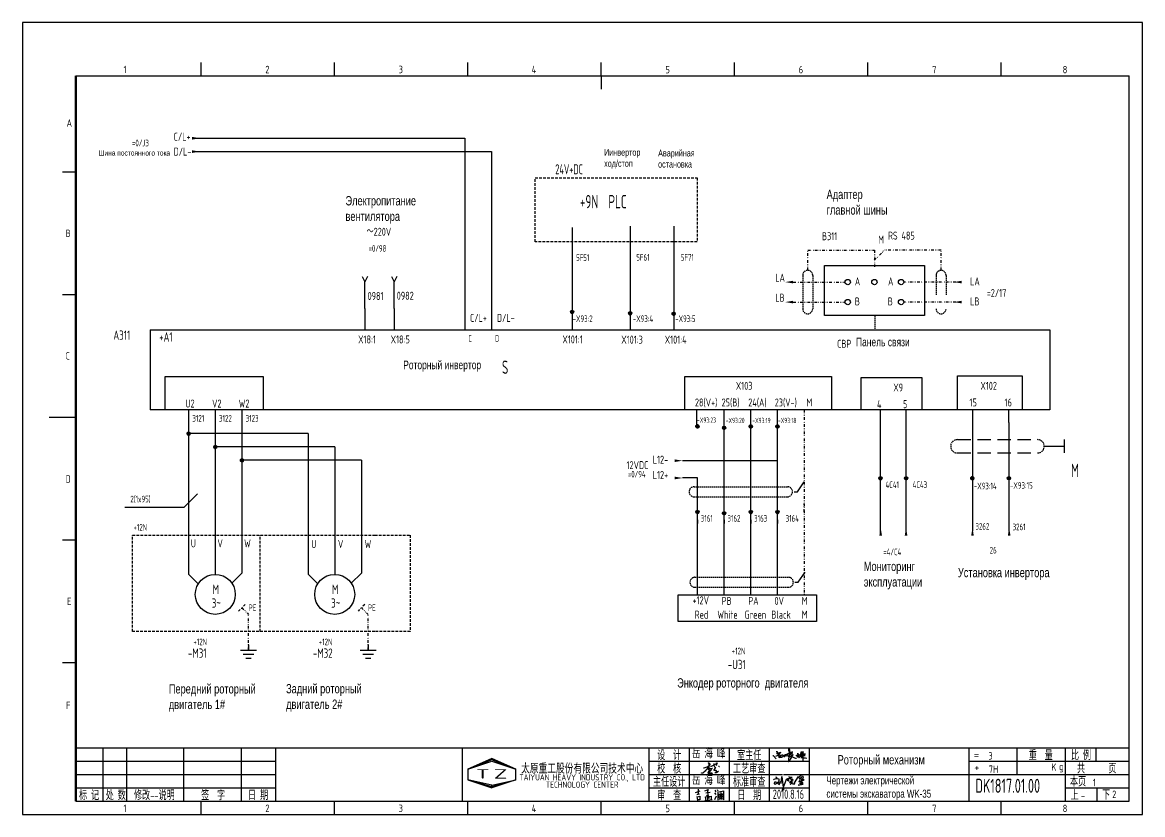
# Model space of a CAD drawing. Extents: x -1606 to 7409, y -2405 to 2311.
# Drawn here: x 56.2 to 476.2, y -197.5 to 99.5 of the extents above; entities that cross this region are included whole.
import ezdxf
from ezdxf.enums import TextEntityAlignment as Align

# ---------------------------------------------------------------- set-up
doc = ezdxf.new("R2010")
doc.units = 0
doc.header["$LTSCALE"] = 2
for name, pattern in [('DASHED2', [0.375, 0.25, -0.125]), ('DIVIDE', [1.25, 0.5, -0.25, 0, -0.25, 0, -0.25]), ('HIDDEN', [0.375, 0.25, -0.125])]:
    doc.linetypes.add(name, pattern=pattern)
doc.layers.get('0').update_dxf_attribs({"linetype": 'CONTINUOUS'})
for name, color, linetype in [('01', 7, 'CONTINUOUS'), ('11', 3, 'CONTINUOUS'), ('CONTINUOUS', 7, 'CONTINUOUS'), ('DASHED', 2, 'DASHED2'), ('DIVIDE', 1, 'DIVIDE')]:
    doc.layers.add(name, color=color, linetype=linetype)
doc.styles.add('ROMAN', font='ROMANC.shx', dxfattribs={"width": 0.7, "height": 0.7})
doc.styles.add('ROMANS', font='romans', dxfattribs={"width": 0.67, "bigfont": 'hzlib'})
doc.styles.get("Standard").update_dxf_attribs({"font": 'isocp.shx', "width": 0.707, "bigfont": 'dfst.shx'})

# ---------------------------------------------------------------- blocks, each defined once
blk = doc.blocks.new('A$C5BE500A0')
for p, q in [((64.4, 48.9), (64.5, 51.6)), ((65.3, 44.3), (64.4, 48.9)), ((64.5, 51.6), (65.9, 52.2)), ((67.1, 48.5), (64.5, 17.9)), ((65.9, 52.2), (66.5, 51.5)), ((66.5, 51.5), (67.1, 48.5)), ((0, 24.1), (1.5, 23.9)), ((1.5, 23.9), (12.6, 10.8)), ((11.6, 21), (13.8, 22.8)), ((13.8, 22.8), (17.9, 23.5)), ((15.3, 41.2), (22.2, 26.1)), ((15.3, 40.1), (15.3, 41.2)), ((15.4, 37.7), (15.3, 40.1)), ((15.4, 32.4), (21, 34.6)), ((15.5, 31.8), (15.4, 32.4)), ((19.1, 30.1), (15.5, 31.8)), ((17.9, 23.5), (26, 24.9)), ((22.2, 26.1), (19.1, 30.1)), ((21, 34.6), (24.5, 35.1)), ((22.6, 18.1), (23.6, 19.3)), ((23.7, 17.3), (22.6, 18.1)), ((23.3, 27.9), (23.1, 27.8)), ((25.3, 29.5), (23.3, 27.9)), ((23.6, 19.3), (25.8, 19.9)), ((24.5, 35.1), (28.2, 35.6)), ((26.1, 16.2), (24.9, 15)), ((26.8, 30.7), (25.3, 29.5)), ((25.8, 19.9), (29.2, 20.8)), ((26, 24.9), (36.8, 26.1)), ((28.4, 20), (26.1, 16.2)), ((29.4, 34), (26.8, 30.7)), ((28.2, 35.6), (30.2, 36.8)), ((29.4, 15.2), (28.2, 15.7)), ((29.5, 22.1), (28.4, 20)), ((29.2, 20.8), (33, 21.4)), ((30.2, 38), (29.4, 34)), ((32.4, 15.1), (29.4, 15.2)), ((30.2, 22.7), (29.5, 22.1)), ((30.2, 36.8), (30.2, 38)), ((31.6, 22.6), (30.2, 22.7)), ((32.8, 22.1), (31.6, 22.6)), ((35, 16.2), (32.4, 15.1)), ((33, 21.4), (32.8, 22.1)), ((37.6, 17.7), (35, 16.2)), ((36.8, 26.1), (40.9, 26)), ((39.7, 20.3), (37.6, 17.7)), ((40.8, 21.6), (39.7, 20.3)), ((40.2, 22.8), (44.3, 25.4)), ((41.7, 24.4), (40.8, 21.6)), ((40.9, 26), (41.7, 24.4)), ((44.3, 25.4), (50.6, 27.7)), ((44.7, 18.7), (49.1, 22.6)), ((49.1, 22.6), (54.4, 27.2)), ((50.6, 27.7), (56.2, 29.3)), ((54.4, 27.2), (59.1, 30.4)), ((56.8, 20.6), (55.9, 19.6)), ((56.2, 29.3), (60.8, 29.6)), ((56.7, 31.7), (57.4, 29.6)), ((57.6, 25), (56.8, 20.6)), ((57.4, 29.6), (57.6, 25)), ((59.1, 30.4), (64.7, 33.7)), ((60.8, 29.6), (62.2, 29.2)), ((66.6, 21), (62.5, 20.6)), ((62.5, 20.6), (75.7, 18.4)), ((64.5, 17.9), (63.3, 8.5)), ((63.3, 8.5), (63.5, 0.1)), ((63.5, 0.1), (64.3, 0)), ((64.3, 0), (67.5, 2.5)), ((64.7, 33.7), (72, 37.3)), ((67.5, 39.5), (65.3, 44.3)), ((69.8, 21.4), (66.6, 21)), ((70.3, 36.3), (67.5, 39.5)), ((67.5, 2.5), (73.8, 13.7)), ((68.3, 28.6), (72.6, 29.4)), ((69.3, 29), (68.3, 28.6)), ((72, 30.5), (69.3, 29)), ((69.9, 34.1), (69.7, 33.3)), ((69.7, 33.3), (71.9, 33.6)), ((76.7, 24.1), (69.8, 21.4)), ((74.6, 36.5), (69.9, 34.1)), ((73.8, 32.8), (70.3, 36.3)), ((71.9, 33.6), (75.3, 34.2)), ((72, 37.3), (77.8, 39)), ((74.8, 31.8), (72, 30.5)), ((72.6, 29.4), (78.2, 30.4)), ((77.7, 30.8), (73.8, 32.8)), ((73.8, 13.7), (77.7, 20)), ((79.7, 39.2), (74.6, 36.5)), ((76.7, 32.6), (74.8, 31.8)), ((75.3, 34.2), (77, 34.5)), ((75.7, 18.4), (81.9, 16.6)), ((77.7, 33.5), (76.7, 32.6)), ((79.9, 25.4), (76.7, 24.1)), ((77, 34.5), (78, 34.1)), ((78, 34.1), (77.7, 33.5)), ((80.1, 30.5), (77.7, 30.8)), ((77.7, 20), (81.2, 25.6)), ((77.8, 39), (79.7, 39.2)), ((78.2, 30.4), (80.1, 30.5)), ((82.1, 26.9), (79.9, 25.4)), ((81.2, 25.6), (82.1, 26.9)), ((81.9, 16.6), (87.3, 14.8)), ((87.3, 14.8), (91.3, 12.9)), ((91.3, 12.9), (94.8, 12.6)), ((94.5, 25.2), (94.9, 23.9)), ((94.8, 12.6), (95.8, 12.8)), ((94.9, 23.9), (95.3, 23)), ((95.3, 23), (95.8, 22.8)), ((95.8, 22.8), (97, 23.3)), ((97, 23.3), (97.8, 25.3)), ((98.5, 23.8), (97.4, 25.9)), ((97.8, 25.3), (100.8, 27)), ((101.1, 23.3), (98.5, 23.8)), ((99, 31.4), (100.1, 32)), ((100.7, 21.1), (99.2, 17.4)), ((99.2, 17.4), (101.9, 20.9)), ((100.1, 32), (101.1, 31.6)), ((102.1, 27.7), (100.7, 21.1)), ((100.8, 27), (103.5, 26.5)), ((101.1, 31.6), (102.1, 30.6)), ((103.3, 23.7), (101.1, 23.3)), ((101.9, 20.9), (103.1, 21.8)), ((102.1, 30.6), (102.1, 27.7)), ((103.1, 21.8), (103.7, 20.1)), ((104.7, 23.9), (103.3, 23.7)), ((103.5, 26.5), (104.5, 25.2)), ((103.7, 20.1), (103.9, 18.5)), ((103.9, 18.5), (105, 16.1)), ((104.2, 28.7), (108.3, 26.3)), ((104.5, 25.2), (104.7, 23.9)), ((105, 16.1), (106.4, 15.7)), ((106.4, 15.7), (107.7, 17.3)), ((107.7, 17.3), (110.9, 22.6)), ((108.3, 26.3), (115.7, 20.2)), ((110.9, 22.6), (113.3, 30.9)), ((111.7, 21.6), (125.7, 23.5)), ((115.4, 22.1), (111.7, 21.6)), ((112.9, 30.9), (112.3, 30.9)), ((117.4, 32.7), (112.9, 30.9)), ((112.9, 26.9), (127.4, 26.5)), ((124.7, 26.6), (112.9, 26.9)), ((113.3, 30.9), (114.4, 35)), ((113.4, 15.2), (124.8, 14.7)), ((114.4, 35), (115.4, 38.4)), ((115.4, 38.4), (118.1, 38.8)), ((122.5, 23.3), (115.4, 22.1)), ((115.7, 20.2), (118.5, 18.9)), ((116.7, 30.8), (120.9, 31.8)), ((122.1, 34.8), (117.4, 32.7)), ((118.1, 38.8), (123.3, 38.3)), ((118.5, 18.9), (120.8, 19.6)), ((120.8, 19.6), (121.1, 20.7)), ((120.9, 31.8), (124.1, 32)), ((121.7, 31.5), (122.2, 1.9)), ((123, 28.1), (121.7, 31.5)), ((124.7, 36.8), (122.1, 34.8)), ((126.4, 24.6), (122.5, 23.3)), ((128.2, 25.5), (123, 28.1)), ((123.3, 38.3), (124.7, 36.8)), ((124.1, 32), (129.1, 31.3)), ((128.1, 26.7), (124.7, 26.6)), ((124.8, 14.7), (132, 14.1)), ((125.7, 23.5), (130.1, 23.8)), ((127.4, 26.5), (126.4, 24.6)), ((130.2, 28.3), (128.1, 26.7)), ((130.5, 24.3), (128.2, 25.5)), ((129.1, 31.3), (130.7, 30.3)), ((130.1, 23.8), (130.5, 24.3)), ((130.7, 30.3), (130.2, 28.3)), ((132, 14.1), (137.3, 13.6))]:
    blk.add_line(p, q)
blk = doc.blocks.new('sym-03-013-0')
for p, q in [((0, 0), (0, -2)), ((-3, -2), (3, -2)), ((-2, -3.5), (2, -3.5)), ((-1, -5), (1, -5))]:
    blk.add_line(p, q)
blk = doc.blocks.new('POINT1')
h = blk.add_hatch()
h.set_pattern_fill('ANGLE', color=256, scale=0.01, style=0)
h.set_pattern_definition([(0, (0, 0), (0, 0.06985), [0.0508, -0.01905]), (90, (0, 0), (-0.06985, 4e-18), [0.0508, -0.01905])])
h.paths.add_polyline_path([(-0.6, 0, 1), (0.6, 0, 1)])
blk.add_circle((0, 0), 0.6)
blk = doc.blocks.new('ARROW1')
at = {"layer": 'CONTINUOUS'}
for p in [(0, 0), (12, 1), (12, -1)]:
    blk.add_line(p, (10, 0), dxfattribs=at)
blk = doc.blocks.new('lf')
for points in [[(409.4, 317.6), (411.9, 317.6), (420.7, 320.5), (429.4, 326.1), (429, 328.4), (426.7, 330.1), (424.2, 331.3), (423.4, 332.6), (424.4, 333.4), (425, 330.7), (425, 327.4), (425, 324.7), (424.8, 321.8), (424.8, 320.3), (424.8, 318.7), (425, 314.7), (425, 313), (424.8, 313)], [(432.1, 320.3), (430.6, 321.6), (450.9, 331.7), (450.9, 332.2)], [(439.5, 330.9), (440, 324.5), (442, 320.7)], [(446.2, 333.8), (448.1, 330.5), (448.1, 326.7), (446.6, 323.8)], [(421.5, 320.1), (421.3, 317.6), (420, 315.1), (418.6, 312.6), (416.7, 310.5), (414.9, 308.5), (411.9, 305.6), (410.1, 304.1), (408, 302.6), (406.1, 302), (403.6, 302.6), (403.6, 303.5), (403.9, 303.5)], [(421.3, 316.2), (424.8, 315.9), (427.1, 316), (429.8, 316), (434.8, 316.8), (436, 316.8)], [(421.9, 314.1), (423.8, 314.1), (425.4, 313.7), (426, 313), (426.9, 312), (427.1, 312), (426.5, 310.5), (426.1, 309.5), (424.2, 306.6), (423.1, 305.4), (422.1, 304.5), (423.2, 303.3), (427.3, 303.1), (429.8, 303.1), (432.3, 302.9), (435.4, 302.7), (433.1, 299.9), (424.6, 299.5), (424, 300.4), (425.6, 303.3), (434.3, 313.5)], [(441.8, 320.7), (443.7, 320.1), (444.9, 317.6), (443.1, 315.5), (439.7, 311.8), (439.8, 310.6), (445.4, 311.2), (447, 310.3), (445.6, 307.4), (453.6, 308), (450.3, 304.7), (447, 303.3), (443.7, 303.1), (442.9, 303.7)], [(453.4, 322.4), (454.9, 322.2), (455.7, 321.8), (456.1, 321.6), (456.3, 321.4)]]:
    blk.add_lwpolyline(points)

msp = doc.modelspace()

# ---------------------------------------------------------------- linework, layer by layer
for p, q in [((121.2, 56.17), (222.13, 56.17)), ((121.2, 51.17), (232.13, 51.17)), ((351.2, -182.45), (411.2, -182.45)), ((308.54, -189.14), (310.36, -188.5)), ((309.55, -187.97), (309.55, -189.78)), ((312.1, -188.54), (313.27, -188.02)), ((312.1, -188.54), (312.1, -188.54)), ((313.27, -188.02), (313.01, -188.8)), ((313.01, -188.8), (313.01, -189.06)), ((315.87, -188.31), (316.23, -188.95)), ((316.68, -188.1), (317.05, -188.74)), ((317.38, -188.89), (319.08, -188.53)), ((319.08, -188.53), (319.11, -188.53)), ((319.11, -188.53), (319.11, -191.98)), ((309.06, -189.92), (310.1, -189.66)), ((309.06, -190.7), (309.32, -192.12)), ((309.19, -190.83), (310.23, -190.57)), ((310.23, -191.86), (309.19, -191.86)), ((309.32, -189.66), (309.32, -189.66)), ((310.23, -190.57), (310.23, -191.86)), ((312.11, -192.17), (314.87, -191.81)), ((312.17, -190.83), (312.43, -192.12)), ((312.3, -190.83), (314.38, -190.57)), ((312.49, -189.32), (314.04, -189.06)), ((313.27, -190.61), (312.75, -190.35)), ((313.01, -189.06), (313.27, -190.61)), ((313.08, -190.83), (313.08, -191.86)), ((313.6, -190.7), (313.6, -191.47)), ((314.38, -190.57), (314.38, -191.99)), ((315.68, -189.25), (316.23, -189.98)), ((315.87, -191.8), (316.38, -190.47)), ((316.93, -189.04), (316.93, -192.04)), ((317.23, -190.19), (317.26, -190.89)), ((318.93, -189.98), (317.26, -190.32)), ((317.26, -190.89), (319.05, -190.59)), ((317.29, -189.83), (318.72, -189.53)), ((317.82, -191.23), (317.48, -191.74)), ((317.69, -190.5), (317.87, -190.65)), ((318.08, -189.19), (318.17, -191.8)), ((318.51, -190.32), (318.32, -190.65)), ((318.5, -191.06), (318.84, -191.4)), ((319.11, -191.98), (318.84, -191.68)), ((319.05, -190.59), (318.93, -189.98))]:
    msp.add_line(p, q)
at = {"ltscale": 2}
for p, q in [((339.3, -64.77), (303.7, -64.77)), ((309.3, -71.26), (303.7, -71.26)), ((121.87, -77.18), (116.68, -82.38)), ((116.68, -82.38), (94.59, -82.38))]:
    msp.add_line(p, q, dxfattribs=at)
at = {"color": 3, "linetype": 'DASHED2', "ltscale": 2}
msp.add_line((188.29, -92.65), (201.53, -92.65), dxfattribs=at)
at = {"color": 0, "linetype": 'DASHED2', "ltscale": 2}
msp.add_lwpolyline([(248.49, 41.26), (309.23, 41.26), (309.23, 17.28), (248.49, 17.28)], close=True, dxfattribs=at)
at = {"color": 3}
for points in [[(300.7, -64.27), (300.7, -65.27), (303.7, -64.77)], [(300.76, -70.76), (300.76, -71.76), (303.76, -71.26)]]:
    msp.add_solid(points, dxfattribs=at)
at = {"layer": '01', "linetype": 'Continuous', "ltscale": 2}
for p, q in [((262.31, 22.7), (262.31, -15.7)), ((284.07, 23.21), (284.07, -15.7)), ((300.38, 23.21), (300.38, -15.7)), ((184.6, -7.73), (184.6, -15.7)), ((195.59, -7.73), (195.59, -15.7)), ((370.67, -33.6), (393.42, -33.6)), ((370.67, -45.7), (370.67, -33.6)), ((393.42, -33.6), (393.42, -45.7)), ((406.74, -45.7), (406.74, -32.96)), ((406.74, -32.96), (431.09, -32.96)), ((431.09, -32.96), (431.09, -45.7)), ((412.38, -45.7), (412.38, -91.25)), ((426.09, -50.46), (426.09, -45.7))]:
    msp.add_line(p, q, dxfattribs=at)
at = {"layer": '01', "linetype": 'HIDDEN'}
msp.add_line((375.75, -10.31), (375.75, -15.46), dxfattribs=at)
at = {"layer": '11', "linetype": 'DASHED2', "ltscale": 2}
for p, q in [((97.49, -92.65), (188.29, -92.65)), ((97.49, -128.8), (97.49, -92.65)), ((145.33, -128.8), (145.33, -92.65)), ((201.53, -92.65), (201.53, -128.8)), ((188.29, -128.8), (97.49, -128.8)), ((201.53, -128.8), (188.29, -128.8))]:
    msp.add_line(p, q, dxfattribs=at)
at = {"layer": 'CONTINUOUS', "color": 3}
for p, q in [((476.2, 99.55), (56.2, 99.55)), ((56.2, 99.55), (56.2, -197.45)), ((476.2, -197.45), (476.2, 99.55)), ((56.2, -197.45), (476.2, -197.45))]:
    msp.add_line(p, q, dxfattribs=at)
at = {"layer": 'CONTINUOUS', "linetype": 'Continuous'}
for p, q in [((123.2, 79.55), (123.2, 84.55)), ((173.2, 79.55), (173.2, 84.55)), ((223.2, 79.55), (223.2, 84.55)), ((323.2, 79.55), (323.2, 84.55)), ((373.2, 79.55), (373.2, 84.55)), ((423.2, 79.55), (423.2, 84.55)), ((71.2, 43.55), (76.2, 43.55)), ((71.2, -2.45), (76.2, -2.45)), ((66.2, -48.45), (76.2, -48.45)), ((71.2, -94.45), (76.2, -94.45)), ((71.2, -140.45), (76.2, -140.45)), ((76.2, -172.45), (471.2, -172.45)), ((86.48, -192.45), (86.48, -172.45)), ((95.3, -192.45), (95.3, -172.45)), ((116.54, -172.45), (116.54, -192.45)), ((138.2, -172.45), (138.2, -192.45)), ((151.2, -192.45), (151.2, -172.45)), ((221.2, -192.45), (221.2, -172.45)), ((291.2, -192.45), (291.2, -172.45)), ((306.2, -172.45), (306.2, -192.45)), ((321.2, -172.45), (321.2, -192.45)), ((336.2, -172.45), (336.2, -192.45)), ((351.2, -172.45), (351.2, -192.45)), ((411.2, -192.45), (411.2, -172.45)), ((429.09, -172.45), (429.09, -182.45)), ((447.2, -172.45), (447.2, -192.45)), ((76.2, -177.45), (151.2, -177.45)), ((232.2, -176.45), (223.2, -180.45)), ((232.2, -176.95), (223.2, -180.45)), ((223.2, -180.45), (232.2, -177.45)), ((223.2, -180.45), (223.2, -184.45)), ((241.2, -180.45), (232.2, -176.45)), ((241.2, -180.45), (232.2, -176.95)), ((232.2, -177.45), (241.2, -180.45)), ((241.2, -184.45), (241.2, -180.45)), ((291.2, -177.45), (341.2, -177.45)), ((341.2, -177.45), (351.2, -177.45)), ((341.2, -177.45), (351.2, -177.45)), ((411.2, -177.45), (471.2, -177.45)), ((76.2, -182.45), (151.2, -182.45)), ((223.2, -184.45), (232.2, -187.45)), ((232.2, -186.45), (223.2, -184.45)), ((223.2, -184.45), (232.2, -186.95)), ((232.2, -186.95), (241.2, -184.45)), ((241.2, -184.45), (232.2, -187.45)), ((232.2, -186.45), (241.2, -184.45)), ((291.2, -182.45), (341.2, -182.45)), ((341.52, -182.45), (351.2, -182.45)), ((411.2, -182.45), (471.2, -182.45)), ((76.2, -187.45), (151.2, -187.45)), ((232.2, -187.45), (232.2, -186.45)), ((232.2, -187.45), (232.2, -186.45)), ((291.2, -187.45), (341.2, -187.45)), ((341.2, -187.45), (351.2, -187.45)), ((447.2, -187.45), (471.2, -187.45)), ((123.2, -197.45), (123.2, -192.45)), ((173.2, -197.45), (173.2, -192.45)), ((223.2, -197.45), (223.2, -192.45)), ((323.2, -197.45), (323.2, -192.45)), ((373.2, -197.45), (373.2, -192.45)), ((423.2, -197.45), (423.2, -192.45))]:
    msp.add_line(p, q, dxfattribs=at)
at = {"layer": 'CONTINUOUS'}
for p, q in [((273.2, 79.55), (273.2, 84.55)), ((76.2, 79.55), (471.2, 79.55)), ((273.2, 79.55), (273.2, 74.55)), ((471.2, -192.45), (471.2, 79.55)), ((222.13, 56.17), (222.13, 9.99)), ((232.13, 51.17), (232.13, 9.99)), ((356.89, 8.44), (394.39, 8.44)), ((356.89, -10.31), (356.89, 8.44)), ((394.39, 8.44), (394.39, -10.31)), ((394.39, -10.31), (356.89, -10.31)), ((104.12, -15.7), (441.41, -15.7)), ((441.41, -15.7), (441.41, -45.7)), ((441.41, -45.7), (104.12, -45.7)), ((426.09, -50.46), (426.09, -91.25)), ((446.83, -56.88), (446.83, -61.88)), ((439.33, -59.38), (446.83, -59.38)), ((458.7, -172.45), (458.7, -177.45)), ((337.86, -184.43), (338.11, -184.23)), ((337.86, -184.43), (338.11, -184.23)), ((337.86, -184.43), (338.11, -184.23)), ((337.86, -184.43), (338.11, -184.23)), ((338.11, -184.23), (338.47, -184.07)), ((338.11, -184.23), (338.47, -184.07)), ((338.11, -184.23), (338.47, -184.07)), ((338.11, -184.23), (338.47, -184.07)), ((338.47, -184.07), (338.83, -183.97)), ((338.47, -184.07), (338.83, -183.97)), ((338.47, -184.07), (338.83, -183.97)), ((338.47, -184.07), (338.83, -183.97)), ((338.52, -183.26), (338.88, -183.46)), ((338.52, -183.26), (338.88, -183.46)), ((338.52, -183.26), (338.88, -183.46)), ((338.52, -183.26), (338.88, -183.46)), ((338.83, -183.97), (339.34, -183.92)), ((338.83, -183.97), (339.34, -183.92)), ((338.83, -183.97), (339.34, -183.92)), ((338.83, -183.97), (339.34, -183.92)), ((338.88, -183.46), (338.93, -183.62)), ((338.88, -183.46), (338.93, -183.62)), ((338.88, -183.46), (338.93, -183.62)), ((338.88, -183.46), (338.93, -183.62)), ((338.93, -183.62), (338.93, -183.92)), ((338.93, -183.62), (338.93, -183.92)), ((338.93, -183.62), (338.93, -183.92)), ((338.93, -183.62), (338.93, -183.92)), ((339.34, -183.92), (339.75, -184.02)), ((339.34, -183.92), (339.75, -184.02)), ((339.34, -183.92), (339.75, -184.02)), ((339.34, -183.92), (339.75, -184.02)), ((339.75, -184.63), (339.64, -184.99)), ((339.75, -184.63), (339.64, -184.99)), ((339.75, -184.63), (339.64, -184.99)), ((339.75, -184.63), (339.64, -184.99)), ((339.75, -184.02), (339.75, -184.23)), ((339.75, -184.02), (339.75, -184.23)), ((339.75, -184.02), (339.75, -184.23)), ((339.75, -184.02), (339.75, -184.23)), ((339.75, -184.23), (339.75, -184.63)), ((339.75, -184.23), (339.75, -184.63)), ((339.75, -184.23), (339.75, -184.63)), ((339.75, -184.23), (339.75, -184.63)), ((340.66, -185.76), (340.92, -183.11)), ((340.66, -185.76), (340.92, -183.11)), ((340.66, -185.76), (340.92, -183.11)), ((340.66, -185.76), (340.92, -183.11)), ((340.92, -183.11), (341.53, -188.3)), ((340.92, -183.11), (341.53, -188.3)), ((340.92, -183.11), (341.53, -188.3)), ((340.92, -183.11), (341.53, -188.3)), ((341.07, -188.36), (342.86, -183.94)), ((341.07, -188.36), (342.86, -183.94)), ((341.07, -188.36), (342.86, -183.94)), ((341.07, -188.36), (342.86, -183.94)), ((342.91, -184.02), (343.02, -184.5)), ((342.91, -184.02), (343.02, -184.5)), ((342.91, -184.02), (343.02, -184.5)), ((342.91, -184.02), (343.02, -184.5)), ((343.02, -184.02), (343.16, -183.91)), ((343.02, -184.02), (343.16, -183.91)), ((343.02, -184.02), (343.16, -183.91)), ((343.02, -184.02), (343.16, -183.91)), ((343.13, -184.83), (343.02, -184.02)), ((343.13, -184.83), (343.02, -184.02)), ((343.13, -184.83), (343.02, -184.02)), ((343.13, -184.83), (343.02, -184.02)), ((343.02, -184.5), (343.13, -184.83)), ((343.02, -184.5), (343.13, -184.83)), ((343.02, -184.5), (343.13, -184.83)), ((343.02, -184.5), (343.13, -184.83)), ((343.16, -183.91), (343.31, -183.91)), ((343.16, -183.91), (343.31, -183.91)), ((343.16, -183.91), (343.31, -183.91)), ((343.16, -183.91), (343.31, -183.91)), ((343.24, -184.61), (343.27, -184.35)), ((343.24, -184.61), (343.27, -184.35)), ((343.24, -184.61), (343.27, -184.35)), ((343.24, -184.61), (343.27, -184.35)), ((343.27, -184.86), (343.24, -184.61)), ((343.27, -184.86), (343.24, -184.61)), ((343.27, -184.86), (343.24, -184.61)), ((343.27, -184.86), (343.24, -184.61)), ((343.27, -184.35), (343.35, -184.17)), ((343.27, -184.35), (343.35, -184.17)), ((343.27, -184.35), (343.35, -184.17)), ((343.27, -184.35), (343.35, -184.17)), ((343.31, -183.91), (343.46, -184.24)), ((343.31, -183.91), (343.46, -184.24)), ((343.31, -183.91), (343.46, -184.24)), ((343.31, -183.91), (343.46, -184.24)), ((343.35, -184.17), (343.6, -183.98)), ((343.35, -184.17), (343.6, -183.98)), ((343.35, -184.17), (343.6, -183.98)), ((343.35, -184.17), (343.6, -183.98)), ((343.46, -184.61), (343.38, -184.94)), ((343.46, -184.61), (343.38, -184.94)), ((343.46, -184.61), (343.38, -184.94)), ((343.46, -184.61), (343.38, -184.94)), ((343.46, -184.24), (343.46, -184.61)), ((343.46, -184.24), (343.46, -184.61)), ((343.46, -184.24), (343.46, -184.61)), ((343.46, -184.24), (343.46, -184.61)), ((343.57, -183.25), (344.71, -184.53)), ((343.75, -183.47), (343.57, -183.25)), ((343.57, -183.25), (344.71, -184.53)), ((343.75, -183.47), (343.57, -183.25)), ((343.57, -183.25), (344.71, -184.53)), ((343.75, -183.47), (343.57, -183.25)), ((343.57, -183.25), (344.71, -184.53)), ((343.75, -183.47), (343.57, -183.25)), ((343.6, -183.98), (344.01, -183.8)), ((343.6, -183.98), (344.01, -183.8)), ((343.6, -183.98), (344.01, -183.8)), ((343.6, -183.98), (344.01, -183.8)), ((344.85, -183.54), (343.75, -183.47)), ((344.85, -183.54), (343.75, -183.47)), ((344.85, -183.54), (343.75, -183.47)), ((344.85, -183.54), (343.75, -183.47)), ((344.01, -183.8), (344.52, -183.65)), ((344.01, -183.8), (344.52, -183.65)), ((344.01, -183.8), (344.52, -183.65)), ((344.01, -183.8), (344.52, -183.65)), ((344.82, -184.35), (344.38, -184.9)), ((344.82, -184.35), (344.38, -184.9)), ((344.82, -184.35), (344.38, -184.9)), ((344.82, -184.35), (344.38, -184.9)), ((344.52, -183.65), (344.85, -183.54)), ((344.52, -183.65), (344.85, -183.54)), ((344.52, -183.65), (344.85, -183.54)), ((344.52, -183.65), (344.85, -183.54)), ((344.71, -184.53), (345.04, -184.79)), ((344.71, -184.53), (345.04, -184.79)), ((344.71, -184.53), (345.04, -184.79)), ((344.71, -184.53), (345.04, -184.79)), ((345.07, -184.28), (344.82, -184.35)), ((345.07, -184.28), (344.82, -184.35)), ((345.07, -184.28), (344.82, -184.35)), ((345.07, -184.28), (344.82, -184.35)), ((345.04, -184.79), (345.18, -184.53)), ((345.04, -184.79), (345.18, -184.53)), ((345.04, -184.79), (345.18, -184.53)), ((345.04, -184.79), (345.18, -184.53)), ((345.18, -184.53), (345.07, -184.28)), ((345.18, -184.53), (345.07, -184.28)), ((345.18, -184.53), (345.07, -184.28)), ((345.18, -184.53), (345.07, -184.28)), ((345.73, -185.55), (347.23, -183.16)), ((345.73, -185.55), (347.23, -183.16)), ((345.73, -185.55), (347.23, -183.16)), ((345.73, -185.55), (347.23, -183.16)), ((347.22, -183.24), (347.35, -183.66)), ((347.22, -183.24), (347.35, -183.66)), ((347.22, -183.24), (347.35, -183.66)), ((347.22, -183.24), (347.35, -183.66)), ((347.32, -183.5), (347.68, -183.07)), ((347.32, -183.5), (347.68, -183.07)), ((347.32, -183.5), (347.68, -183.07)), ((347.32, -183.5), (347.68, -183.07)), ((347.51, -184.77), (347.32, -185.06)), ((347.51, -184.77), (347.32, -185.06)), ((347.51, -184.77), (347.32, -185.06)), ((347.51, -184.77), (347.32, -185.06)), ((347.35, -183.66), (347.58, -183.92)), ((347.35, -183.66), (347.58, -183.92)), ((347.35, -183.66), (347.58, -183.92)), ((347.35, -183.66), (347.58, -183.92)), ((347.68, -184.44), (347.51, -184.77)), ((347.68, -184.44), (347.51, -184.77)), ((347.68, -184.44), (347.51, -184.77)), ((347.68, -184.44), (347.51, -184.77)), ((347.58, -183.92), (347.71, -183.96)), ((347.58, -183.92), (347.71, -183.96)), ((347.58, -183.92), (347.71, -183.96)), ((347.58, -183.92), (347.71, -183.96)), ((347.68, -183.07), (347.97, -182.98)), ((347.68, -183.07), (347.97, -182.98)), ((347.68, -183.07), (347.97, -182.98)), ((347.68, -183.07), (347.97, -182.98)), ((347.77, -184.31), (347.68, -184.44)), ((347.77, -184.31), (347.68, -184.44)), ((347.77, -184.31), (347.68, -184.44)), ((347.77, -184.31), (347.68, -184.44)), ((347.91, -183.92), (347.97, -183.69)), ((347.91, -183.92), (347.97, -183.69)), ((347.91, -183.92), (347.97, -183.69)), ((347.91, -183.92), (347.97, -183.69)), ((348.1, -184.15), (347.91, -183.92)), ((348.1, -184.15), (347.91, -183.92)), ((348.1, -184.15), (347.91, -183.92)), ((348.1, -184.15), (347.91, -183.92)), ((347.97, -182.98), (348.36, -182.88)), ((347.97, -182.98), (348.36, -182.88)), ((347.97, -182.98), (348.36, -182.88)), ((347.97, -182.98), (348.36, -182.88)), ((347.97, -183.69), (348.17, -183.53)), ((347.97, -183.69), (348.17, -183.53)), ((347.97, -183.69), (348.17, -183.53)), ((347.97, -183.69), (348.17, -183.53)), ((348.53, -184.12), (348.1, -184.15)), ((348.53, -184.12), (348.1, -184.15)), ((348.53, -184.12), (348.1, -184.15)), ((348.53, -184.12), (348.1, -184.15)), ((348.17, -183.53), (348.43, -183.47)), ((348.17, -183.53), (348.43, -183.47)), ((348.17, -183.53), (348.43, -183.47)), ((348.17, -183.53), (348.43, -183.47)), ((348.3, -184.25), (348.33, -184.61)), ((349.28, -184.44), (348.3, -184.25)), ((348.3, -184.25), (348.33, -184.61)), ((349.28, -184.44), (348.3, -184.25)), ((348.3, -184.25), (348.33, -184.61)), ((349.28, -184.44), (348.3, -184.25)), ((348.3, -184.25), (348.33, -184.61)), ((349.28, -184.44), (348.3, -184.25)), ((348.3, -184.8), (348.75, -184.61)), ((348.33, -184.61), (348.3, -185.1)), ((348.3, -184.8), (348.75, -184.61)), ((348.33, -184.61), (348.3, -185.1)), ((348.3, -184.8), (348.75, -184.61)), ((348.33, -184.61), (348.3, -185.1)), ((348.3, -184.8), (348.75, -184.61)), ((348.33, -184.61), (348.3, -185.1)), ((348.43, -183.47), (348.53, -183.43)), ((348.43, -183.47), (348.53, -183.43)), ((348.43, -183.47), (348.53, -183.43)), ((348.43, -183.47), (348.53, -183.43)), ((348.79, -183.86), (348.53, -184.12)), ((348.79, -183.86), (348.53, -184.12)), ((348.79, -183.86), (348.53, -184.12)), ((348.79, -183.86), (348.53, -184.12)), ((348.62, -182.88), (348.85, -183.01)), ((348.62, -182.88), (348.85, -183.01)), ((348.62, -182.88), (348.85, -183.01)), ((348.62, -182.88), (348.85, -183.01)), ((348.75, -184.61), (349.28, -184.44)), ((348.75, -184.61), (349.28, -184.44)), ((348.75, -184.61), (349.28, -184.44)), ((348.75, -184.61), (349.28, -184.44)), ((348.89, -183.4), (348.79, -183.86)), ((348.89, -183.4), (348.79, -183.86)), ((348.89, -183.4), (348.79, -183.86)), ((348.89, -183.4), (348.79, -183.86)), ((348.85, -183.01), (348.89, -183.4)), ((348.85, -183.01), (348.89, -183.4)), ((348.85, -183.01), (348.89, -183.4)), ((348.85, -183.01), (348.89, -183.4)), ((338.21, -185.65), (338.32, -185.3)), ((338.21, -185.65), (338.32, -185.3)), ((338.21, -185.65), (338.32, -185.3)), ((338.21, -185.65), (338.32, -185.3)), ((338.21, -185.96), (338.21, -185.65)), ((338.21, -185.96), (338.21, -185.65)), ((338.21, -185.96), (338.21, -185.65)), ((338.21, -185.96), (338.21, -185.65)), ((338.47, -186.21), (338.21, -185.96)), ((338.47, -186.21), (338.21, -185.96)), ((338.47, -186.21), (338.21, -185.96)), ((338.47, -186.21), (338.21, -185.96)), ((338.32, -185.3), (338.37, -185.14)), ((338.32, -185.3), (338.37, -185.14)), ((338.32, -185.3), (338.37, -185.14)), ((338.32, -185.3), (338.37, -185.14)), ((338.37, -185.14), (338.57, -185.2)), ((338.37, -185.14), (338.57, -185.2)), ((338.37, -185.14), (338.57, -185.2)), ((338.37, -185.14), (338.57, -185.2)), ((339.13, -185.65), (338.47, -186.21)), ((339.13, -185.65), (338.47, -186.21)), ((339.13, -185.65), (338.47, -186.21)), ((339.13, -185.65), (338.47, -186.21)), ((338.57, -185.2), (338.93, -185.35)), ((338.57, -185.2), (338.93, -185.35)), ((338.57, -185.2), (338.93, -185.35)), ((338.57, -185.2), (338.93, -185.35)), ((338.93, -185.35), (339.29, -185.71)), ((338.93, -185.35), (339.29, -185.71)), ((338.93, -185.35), (339.29, -185.71)), ((338.93, -185.35), (339.29, -185.71)), ((339.44, -185.4), (339.13, -185.65)), ((339.44, -185.4), (339.13, -185.65)), ((339.44, -185.4), (339.13, -185.65)), ((339.44, -185.4), (339.13, -185.65)), ((339.29, -185.71), (339.59, -185.96)), ((339.29, -185.71), (339.59, -185.96)), ((339.29, -185.71), (339.59, -185.96)), ((339.29, -185.71), (339.59, -185.96)), ((339.64, -184.99), (339.44, -185.4)), ((339.64, -184.99), (339.44, -185.4)), ((339.64, -184.99), (339.44, -185.4)), ((339.64, -184.99), (339.44, -185.4)), ((339.59, -185.96), (339.75, -186.06)), ((339.59, -185.96), (339.75, -186.06)), ((339.59, -185.96), (339.75, -186.06)), ((339.59, -185.96), (339.75, -186.06)), ((339.75, -186.06), (340.05, -186.16)), ((339.75, -186.06), (340.05, -186.16)), ((339.75, -186.06), (340.05, -186.16)), ((339.75, -186.06), (340.05, -186.16)), ((340.05, -185.55), (340.2, -185.3)), ((340.05, -185.55), (340.2, -185.3)), ((340.05, -185.55), (340.2, -185.3)), ((340.05, -185.55), (340.2, -185.3)), ((340.05, -186.16), (340.05, -185.55)), ((340.05, -186.16), (340.05, -185.55)), ((340.05, -186.16), (340.05, -185.55)), ((340.05, -186.16), (340.05, -185.55)), ((340.2, -185.3), (340.41, -185.09)), ((340.2, -185.3), (340.41, -185.09)), ((340.2, -185.3), (340.41, -185.09)), ((340.2, -185.3), (340.41, -185.09)), ((340.41, -185.09), (340.46, -185.2)), ((340.41, -185.09), (340.46, -185.2)), ((340.41, -185.09), (340.46, -185.2)), ((340.41, -185.09), (340.46, -185.2)), ((340.46, -185.2), (340.61, -185.55)), ((340.46, -185.2), (340.61, -185.55)), ((340.46, -185.2), (340.61, -185.55)), ((340.46, -185.2), (340.61, -185.55)), ((340.61, -185.55), (340.61, -185.65)), ((340.61, -185.55), (340.61, -185.65)), ((340.61, -185.55), (340.61, -185.65)), ((340.61, -185.55), (340.61, -185.65)), ((340.61, -185.65), (340.66, -185.76)), ((340.61, -185.65), (340.66, -185.76)), ((340.61, -185.65), (340.66, -185.76)), ((340.61, -185.65), (340.66, -185.76)), ((343.38, -184.94), (343.27, -184.86)), ((343.38, -184.94), (343.27, -184.86)), ((343.38, -184.94), (343.27, -184.86)), ((343.38, -184.94), (343.27, -184.86)), ((344.08, -185.19), (343.86, -185.41)), ((344.08, -185.19), (343.86, -185.41)), ((344.08, -185.19), (343.86, -185.41)), ((344.08, -185.19), (343.86, -185.41)), ((343.86, -185.41), (343.97, -185.38)), ((343.86, -185.41), (343.97, -185.38)), ((343.86, -185.41), (343.97, -185.38)), ((343.86, -185.41), (343.97, -185.38)), ((343.97, -185.38), (344.67, -185.16)), ((343.97, -185.38), (344.67, -185.16)), ((343.97, -185.38), (344.67, -185.16)), ((343.97, -185.38), (344.67, -185.16)), ((344.04, -186.18), (344.63, -185.49)), ((344.04, -186.18), (344.63, -185.49)), ((344.04, -186.18), (344.63, -185.49)), ((344.04, -186.18), (344.63, -185.49)), ((344.49, -185.63), (344.04, -186.18)), ((344.49, -185.63), (344.04, -186.18)), ((344.49, -185.63), (344.04, -186.18)), ((344.49, -185.63), (344.04, -186.18)), ((344.38, -184.9), (344.08, -185.19)), ((344.38, -184.9), (344.08, -185.19)), ((344.38, -184.9), (344.08, -185.19)), ((344.38, -184.9), (344.08, -185.19)), ((344.85, -185.19), (344.49, -185.63)), ((344.85, -185.19), (344.49, -185.63)), ((344.85, -185.19), (344.49, -185.63)), ((344.85, -185.19), (344.49, -185.63)), ((344.63, -185.49), (344.71, -185.49)), ((344.63, -185.49), (344.71, -185.49)), ((344.63, -185.49), (344.71, -185.49)), ((344.63, -185.49), (344.71, -185.49)), ((344.67, -185.16), (344.82, -185.19)), ((344.67, -185.16), (344.82, -185.19)), ((344.67, -185.16), (344.82, -185.19)), ((344.67, -185.16), (344.82, -185.19)), ((344.71, -185.49), (344.82, -185.74)), ((344.71, -185.49), (344.82, -185.74)), ((344.71, -185.49), (344.82, -185.74)), ((344.71, -185.49), (344.82, -185.74)), ((344.82, -185.19), (344.85, -185.19)), ((344.82, -185.19), (344.85, -185.19)), ((344.82, -185.19), (344.85, -185.19)), ((344.82, -185.19), (344.85, -185.19)), ((344.82, -185.74), (345, -185.89)), ((344.82, -185.74), (345, -185.89)), ((344.82, -185.74), (345, -185.89)), ((344.82, -185.74), (345, -185.89)), ((345, -185.89), (345.77, -185.96)), ((345, -185.89), (345.77, -185.96)), ((345, -185.89), (345.77, -185.96)), ((345, -185.89), (345.77, -185.96)), ((345.79, -185.96), (345.73, -185.55)), ((345.79, -185.96), (345.73, -185.55)), ((345.79, -185.96), (345.73, -185.55)), ((345.79, -185.96), (345.73, -185.55)), ((347.06, -186.47), (348.92, -186.08)), ((347.06, -186.47), (348.92, -186.08)), ((347.06, -186.47), (348.92, -186.08)), ((347.06, -186.47), (348.92, -186.08)), ((348.4, -186.17), (347.06, -186.47)), ((348.4, -186.17), (347.06, -186.47)), ((348.4, -186.17), (347.06, -186.47)), ((348.4, -186.17), (347.06, -186.47)), ((347.32, -185.06), (347.42, -185.13)), ((347.32, -185.06), (347.42, -185.13)), ((347.32, -185.06), (347.42, -185.13)), ((347.32, -185.06), (347.42, -185.13)), ((347.42, -185.13), (347.77, -185.06)), ((347.42, -185.13), (347.77, -185.06)), ((347.42, -185.13), (347.77, -185.06)), ((347.42, -185.13), (347.77, -185.06)), ((347.74, -185.81), (347.97, -185.52)), ((347.74, -185.81), (347.97, -185.52)), ((347.74, -185.81), (347.97, -185.52)), ((347.74, -185.81), (347.97, -185.52)), ((348.26, -186.04), (347.74, -185.81)), ((348.26, -186.04), (347.74, -185.81)), ((348.26, -186.04), (347.74, -185.81)), ((348.26, -186.04), (347.74, -185.81)), ((347.77, -185.06), (348.3, -184.8)), ((347.77, -185.06), (348.3, -184.8)), ((347.77, -185.06), (348.3, -184.8)), ((347.77, -185.06), (348.3, -184.8)), ((347.97, -185.52), (348.46, -185.33)), ((347.97, -185.52), (348.46, -185.33)), ((347.97, -185.52), (348.46, -185.33)), ((347.97, -185.52), (348.46, -185.33)), ((348.3, -185.59), (348.26, -186.04)), ((348.3, -185.59), (348.26, -186.04)), ((348.3, -185.59), (348.26, -186.04)), ((348.3, -185.59), (348.26, -186.04)), ((348.3, -185.1), (348.3, -185.59)), ((348.3, -185.1), (348.3, -185.59)), ((348.3, -185.1), (348.3, -185.59)), ((348.3, -185.1), (348.3, -185.59)), ((348.62, -185.95), (348.4, -186.17)), ((348.62, -185.95), (348.4, -186.17)), ((348.62, -185.95), (348.4, -186.17)), ((348.62, -185.95), (348.4, -186.17)), ((348.46, -185.33), (348.66, -185.46)), ((348.46, -185.33), (348.66, -185.46)), ((348.46, -185.33), (348.66, -185.46)), ((348.46, -185.33), (348.66, -185.46)), ((348.66, -185.46), (348.62, -185.95)), ((348.66, -185.46), (348.62, -185.95)), ((348.66, -185.46), (348.62, -185.95)), ((348.66, -185.46), (348.62, -185.95)), ((459.2, -192.45), (459.2, -187.45)), ((76.2, -192.45), (471.2, -192.45)), ((273.2, -197.45), (273.2, -192.45)), ((291.2, -192.45), (351.2, -192.45))]:
    msp.add_line(p, q, dxfattribs=at)
at = {"layer": 'CONTINUOUS', "lineweight": 50}
msp.add_line((76.2, 79.55), (76.2, -192.45), dxfattribs=at)
at = {"layer": 'CONTINUOUS', "color": 7}
for p, q in [((222.13, 11.78), (222.13, -15.7)), ((232.13, 11.78), (232.13, -15.7)), ((104.12, -15.7), (104.12, -45.7)), ((109.77, -33.2), (146.49, -33.2)), ((109.77, -45.7), (109.77, -33.2)), ((146.49, -33.2), (146.49, -45.7)), ((304.6, -33.2), (359.6, -33.2)), ((304.6, -45.7), (304.6, -33.2)), ((359.6, -33.2), (359.6, -45.7)), ((118.52, -45.7), (118.52, -86.21)), ((128.52, -45.7), (128.52, -86.1)), ((138.52, -45.7), (138.52, -86.21)), ((309.12, -52.24), (309.12, -45.6)), ((319.3, -115.1), (319.3, -45.7)), ((329.3, -115.1), (329.3, -45.7)), ((339.3, -115.1), (339.3, -45.7)), ((377.92, -92.78), (377.92, -45.7)), ((387.56, -92.78), (387.56, -45.7)), ((163.28, -54.6), (118.52, -54.6)), ((163.28, -54.6), (163.28, -107.41)), ((173.28, -59.6), (128.52, -59.6)), ((173.28, -59.6), (173.28, -107.41)), ((183.28, -64.6), (138.52, -64.6)), ((183.28, -64.6), (183.28, -106.95)), ((309.3, -115.1), (309.3, -71.26)), ((346.8, -76.43), (349.3, -72.68)), ((377.92, -77.6), (377.92, -71.6)), ((387.56, -77.6), (387.56, -71.6)), ((345.55, -76.43), (346.8, -76.43)), ((118.52, -82.12), (118.52, -107.41)), ((128.52, -82.12), (128.52, -107.41)), ((138.52, -82.12), (138.52, -106.95)), ((309.3, -83.99), (309.3, -80.77)), ((319.3, -83.99), (319.3, -80.77)), ((329.3, -83.99), (329.3, -80.77)), ((339.3, -83.99), (339.3, -80.77)), ((309.3, -87), (309.3, -88.26)), ((319.3, -87), (319.3, -88.26)), ((329.3, -87), (329.3, -88.26)), ((339.3, -87), (339.3, -88.26)), ((122.15, -111), (118.52, -107.36)), ((134.76, -110.71), (138.52, -106.95)), ((166.91, -111), (163.28, -107.36)), ((179.51, -110.71), (183.28, -106.95)), ((347.12, -110.36), (349.62, -106.61)), ((345.87, -110.36), (347.12, -110.36)), ((302.12, -115.1), (353.9, -115.1)), ((302.12, -125.1), (302.12, -115.1)), ((353.9, -115.1), (353.9, -125.1)), ((353.9, -125.1), (302.12, -125.1))]:
    msp.add_line(p, q, dxfattribs=at)
at = {"layer": 'CONTINUOUS'}
for centre in [(365.64, 2.19), (375.64, 2.19), (385.64, 2.19), (365.64, -5.31), (385.64, -5.31)]:
    msp.add_circle(centre, 1, dxfattribs=at)
at = {"layer": 'CONTINUOUS', "color": 7}
for centre in [(128.52, -114.9), (173.28, -114.9)]:
    msp.add_circle(centre, 7.5, dxfattribs=at)
at = {"layer": 'DASHED'}
for p, q in [((348.76, 4.69), (348.76, -7.81)), ((352.51, 4.69), (352.51, -7.81)), ((398.76, 4.69), (398.76, -2.81)), ((402.51, 4.69), (402.51, -2.81))]:
    msp.add_line(p, q, dxfattribs=at)
at = {"layer": 'DASHED', "ltscale": 10}
for p, q in [((406.74, -56.88), (436.83, -56.88)), ((406.74, -61.88), (436.83, -61.88))]:
    msp.add_line(p, q, dxfattribs=at)
at = {"layer": 'DASHED', "color": 7, "linetype": 'DASHED2'}
for p, q in [((308.05, -74.55), (343.05, -74.55)), ((308.05, -78.3), (343.05, -78.3)), ((308.37, -108.49), (343.37, -108.49)), ((308.37, -112.24), (343.37, -112.24))]:
    msp.add_line(p, q, dxfattribs=at)
at = {"layer": 'DASHED'}
for centre, radius, start, end in [((350.64, 4.69), 1.88, 0, 180), ((400.64, 4.69), 1.88, 0, 180), ((350.64, -7.81), 1.88, 180, 0), ((400.64, -7.81), 1.88, 180, 0), ((406.74, -59.38), 2.5, 90, 270), ((436.83, -59.38), 2.5, 270, 90)]:
    msp.add_arc(centre, radius, start, end, dxfattribs=at)
at = {"layer": 'DASHED', "color": 7, "linetype": 'DASHED2'}
for centre, start, end in [((308.05, -76.43), 90, 270), ((343.05, -76.43), 270, 90), ((308.37, -110.36), 90, 270), ((343.37, -110.36), 270, 90)]:
    msp.add_arc(centre, 1.88, start, end, dxfattribs=at)
at = {"layer": 'DIVIDE'}
for p, q in [((350.64, 14.15), (375.64, 14.15)), ((350.64, 6.65), (350.64, 14.15)), ((375.64, 14.15), (375.64, 7.9)), ((375.64, 10.4), (379.39, 14.15)), ((400.64, 14.15), (379.39, 14.15)), ((400.64, 6.65), (400.64, 14.15))]:
    msp.add_line(p, q, dxfattribs=at)
at = {"layer": 'DIVIDE', "color": 6}
for p, q in [((345.14, 2.19), (364.64, 2.19)), ((406.14, 2.19), (386.64, 2.19)), ((345.14, -5.31), (364.64, -5.31)), ((406.14, -5.31), (386.64, -5.31))]:
    msp.add_line(p, q, dxfattribs=at)
at = {"layer": 'DIVIDE', "color": 7}
for p, q in [((349.3, -45.7), (349.3, -115.1)), ((349.3, -83.99), (349.3, -80.77)), ((139.77, -118.66), (137.27, -121.16)), ((138.52, -119.91), (141.02, -122.41)), ((184.53, -118.66), (182.03, -121.16)), ((183.28, -119.91), (185.78, -122.41)), ((141.02, -135.78), (141.02, -122.41)), ((185.78, -135.78), (185.78, -122.41))]:
    msp.add_line(p, q, dxfattribs=at)
at = {"layer": 'DIVIDE', "color": 6}
for points in [[(119.82, 56.61), (119.82, 55.61), (122.82, 56.11)], [(119.78, 51.61), (119.78, 50.61), (122.78, 51.11)], [(345.14, 1.69), (345.14, 2.69), (342.14, 2.19)], [(408.39, 1.69), (408.39, 2.69), (405.39, 2.19)], [(345.14, -5.81), (345.14, -4.81), (342.14, -5.31)], [(408.39, -5.81), (408.39, -4.81), (405.39, -5.31)], [(377.49, -92.89), (378.49, -92.89), (377.99, -89.89)], [(387.01, -92.89), (388.01, -92.89), (387.51, -89.89)], [(411.91, -92.89), (412.91, -92.89), (412.41, -89.89)], [(425.67, -92.89), (426.67, -92.89), (426.17, -89.89)]]:
    msp.add_solid(points, dxfattribs=at)

# ---------------------------------------------------------------- block references
for name, p, xscale, yscale, zscale in [('A$C5BE500A0', (337.6, -177.5), 0.09216000000219537, 0.09215999999929636, 0.09216000000000003), ('lf', (259.14, -220.6), 0.1280000000006112, 0.1279999999999291, 0.128)]:
    msp.add_blockref(name, p, dxfattribs=dict(xscale=xscale, yscale=yscale, zscale=zscale))
at = {"layer": '01', "linetype": 'Continuous', "ltscale": 2, "rotation": 90}
for p in [(184.6, -7.73), (195.59, -7.73)]:
    msp.add_blockref('ARROW1', p, dxfattribs=at)
at = {"layer": '01', "linetype": 'DASHED2'}
for p in [(262.31, -8.98), (284.07, -9.49), (300.38, -9.68), (118.52, -54.6), (319.3, -52.4), (329.3, -51.9), (339.3, -51.9), (128.52, -59.6), (138.52, -64.6), (387.56, -71.35), (426.06, -71.35), (319.3, -84.49), (329.3, -83.99), (339.3, -83.99)]:
    msp.add_blockref('POINT1', p, dxfattribs=at)
at = {"layer": '01', "linetype": 'DASHED2', "rotation": 23.93541836622178}
for p in [(309.3, -51.9), (377.92, -71.35), (412.37, -71.35), (309.3, -83.99)]:
    msp.add_blockref('POINT1', p, dxfattribs=at)
at = {"layer": '01', "color": 0, "ltscale": 2}
for p in [(141.02, -133.78), (185.78, -133.78)]:
    msp.add_blockref('sym-03-013-0', p, dxfattribs=at)

# ---------------------------------------------------------------- texts
at = {"color": 0, "linetype": 'DASHED2', "ltscale": 2, "width": 0.67}
msp.add_text('+9N  PLC', height=5, dxfattribs=at).set_placement((265.24, 29.85))
at = {"ltscale": 2, "width": 0.67}
for s, p in [('-X93:23', (309.17, -50.57)), ('-X93:20', (319.93, -50.7)), ('-X93:19', (329.89, -50.7)), ('-X93:18', (339.52, -50.7))]:
    msp.add_text(s, height=2, dxfattribs=at).set_placement(p)
at = {"linetype": 'DASHED2', "ltscale": 2, "attachment_point": 1}
for s, insert, char_height, width in [('{\\fArial|b0|i0|c204|p34;\\C1;Шина постоянного тока}', (84.71, 51.61), 2, 22.202), ('{\\fArial|b0|i0|c204|p34;Иинвертор ход/стоп}', (274.31, 52.07), 2.5, 18.851), ('{\\fArial|b0|i0|c204|p34;Аварийная остановка}', (294.55, 51.79), 2.5, 12.8466), ('{\\fArial|b0|i0|c204|p34;\\C1;Электропитание вентилятора}', (177.34, 34.43), 3.5, 36.2712), ('{\\fArial|b0|i0|c204|p34;\\C1;Адаптер главной шины}', (357.72, 36.82), 3.5, 25.4395), ('{\\fArial|b0|i0|c204|p34;\\H0.9167x;Панель связи}', (368.74, -18.68), 3.5, 21.8075), ('{\\fArial|b0|i0|c204|p34;\\H0.9167x;Роторный инвертор}', (198.97, -27.27), 3.5, 38.8236), ('{\\fArial|b0|i0|c204|p34;\\C1;Мониторинг эксплуатации}', (371.67, -102.64), 3.5, 34.1612), ('{\\fArial|b0|i0|c204|p34;\\C1;Установка инвертора}', (406.96, -104.96), 3.5, 36.3589), ('{\\fArial|b0|i0|c204|p34;\\C1;Энкодер роторного  двигателя}', (301.68, -146.33), 3.5, 51.33), ('{\\fArial|b0|i0|c204|p34;Передний роторный двигатель 1#}', (111.09, -148.56), 3.5, 38.61), ('{\\fArial|b0|i0|c204|p34;Задний роторный двигатель 2#}', (155.07, -148.49), 3.5, 37.2635), ('{\\fArial|b0|i0|c204|p34;Роторный механизм}', (361.85, -175.15), 3.5, 60), ('{\\fArial|b0|i0|c204|p34;Чертежи электрической системы экскаватора WK-35}', (357.66, -183.12), 3, 42.1396)]:
    msp.add_mtext(s, dxfattribs=dict(at, insert=insert, char_height=char_height, width=width))
at = {"char_height": 3.5, "attachment_point": 1}
for s, insert, width in [('岳 海 峰', (307.22, -172.82), 12.9495), ('岳 海 峰', (307.22, -182.82), 12.9495), ('2010.8.16', (337.52, -188.06), 12.1142)]:
    msp.add_mtext(s, dxfattribs=dict(at, insert=insert, width=width))
at = {"layer": '01', "linetype": 'HIDDEN', "width": 0.67}
for s, p in [('0981', (185.62, -4.52)), ('0982', (196.54, -4.42))]:
    msp.add_text(s, height=3, dxfattribs=at).set_placement(p)
at = {"layer": '11', "color": 7, "linetype": 'ByBlock', "ltscale": 2, "width": 0.67}
for p in [(97.85, -90.99), (120.33, -133.95), (167.32, -133.95), (322.15, -137.38)]:
    msp.add_text('+12N', height=2.5, dxfattribs=at).set_placement(p)
at = {"layer": '11', "width": 0.707}
msp.add_text('DK1817.01.00', height=5.25, dxfattribs=at).set_placement((413.47, -189.28))
at = {"layer": 'CONTINUOUS', "linetype": 'Continuous', "style": 'ROMAN'}
for s, height, width, p in [('1', 2.8, 0.7, (94.12, 80.49)), ('2', 2.8, 0.7, (147.28, 80.49)), ('3', 2.8, 0.7, (197.26, 80.49)), ('4', 2.8, 0.7, (247.15, 80.49)), ('5', 2.8, 0.7, (297.29, 80.45)), ('6', 2.8, 0.7, (347.27, 80.45)), ('7', 2.8, 0.7, (397.3, 80.45)), ('8', 2.8, 0.7, (446.25, 80.45)), ('A', 2.8, 0.7, (72.76, 60.4)), ('B', 2.8, 0.7, (72.37, 19.08)), ('C', 2.8, 0.7, (72.37, -26.86)), ('D', 2.8, 0.7, (72.37, -73.03)), ('E', 2.8, 0.7, (72.93, -118.92)), ('F', 2.8, 0.7, (72.58, -157.92)), ('3', 2.8, 0.7, (418.4, -176.82)), ('T', 3.5, 1.8, (226.2, -183.95)), ('Z', 3.5, 1.8, (232.9, -183.95)), ('7H', 2.8, 0.7, (418.51, -181.84)), ('K', 2.8, 0.7, (442.04, -181.06)), ('g', 2.8, 0.7, (444.86, -180.8)), ('1', 2.8, 0.7, (457.56, -186.83)), ('2', 2.8, 0.7, (464.8, -191.25)), ('-', 2.8, 0.7, (453.06, -191.83)), ('1', 2.8, 0.7, (94.12, -196.51)), ('2', 2.8, 0.7, (147.28, -196.51)), ('3', 2.8, 0.7, (197.26, -196.51)), ('4', 2.8, 0.7, (247.15, -196.51)), ('5', 2.8, 0.7, (297.29, -196.55)), ('6', 2.8, 0.7, (347.27, -196.55)), ('7', 2.8, 0.7, (397.3, -196.55)), ('8', 2.8, 0.7, (446.25, -196.55))]:
    msp.add_text(s, height=height, dxfattribs=dict(at, width=width)).set_placement(p)
at = {"layer": 'CONTINUOUS', "width": 0.67}
for s, height, p in [('C/L+', 3, (112.9, 55.2)), ('D/L-', 3, (112.9, 49.61)), ('～220V', 3, (185.28, 19.55)), ('RS 485', 3, (380.75, 18.11)), ('B311', 3, (355.98, 17.89)), (' M', 3, (375.65, 16.64)), ('LA', 3, (338.47, 2.34)), (' A', 3, (366.89, 0.94)), ('A', 3, (380.75, 0.94)), ('LA', 3, (411.53, 0.94)), ('LB', 3, (338.47, -5.16)), (' B', 3, (366.89, -6.56)), ('B', 3, (380.65, -6.56)), ('LB', 3, (411.53, -6.56)), ('=2/17', 3, (417.76, -3.41)), ('C/L+', 3, (224.02, -12.74)), ('D/L-', 3, (234.12, -12.74)), (' CBP', 3, (360.24, -22.45)), ('L12-', 3, (292.54, -65.89)), ('12VDC', 3, (282.72, -67.93)), ('M', 5, (449.39, -70.92)), ('L12+', 3, (292.54, -71.62))]:
    msp.add_text(s, height=height, dxfattribs=at).set_placement(p)
at = {"layer": 'CONTINUOUS', "color": 7, "style": 'ROMANS', "width": 0.67}
for s, p in [('A311', (90.29, -19.45)), ('M', (127.51, -114.77)), ('M', (172.27, -114.77)), ('3~', (127.19, -119.9)), ('3~', (171.95, -119.9)), ('-M31', (118.25, -138.67)), ('-M32', (165.09, -138.67)), ('-U31 ', (320.68, -142.93))]:
    msp.add_text(s, height=3.5, dxfattribs=at).set_placement(p)
at = {"layer": 'CONTINUOUS', "color": 1, "style": 'ROMANS', "width": 0.67}
msp.add_text('+A1', height=3.5, dxfattribs=at).set_placement((107.46, -20.13))
at = {"layer": 'CONTINUOUS', "color": 7, "width": 0.67}
for s, height, p in [('X18:1', 3, (182.08, -20.82)), ('X18:5', 3, (194.28, -20.82)), ('C', 2.5, (223.38, -20.19)), ('D', 2.5, (233.38, -20.19)), ('X101:1', 3, (258.66, -20.81)), ('S', 5, (236, -32.22)), ('  X103', 3, (320.85, -38.2)), ('  X9', 3, (379.89, -38.83)), ('  X102', 3, (412.55, -38.2)), ('28(V+)', 3, (308.35, -44.45)), ('25(B)', 3, (318.35, -44.45)), ('24(A)', 3, (328.35, -44.45)), ('23(V-)', 3, (338.27, -44.45)), ('M', 3, (350.13, -44.45)), ('15', 3, (411.3, -44.45)), ('16', 3, (424.46, -44.45)), ('4', 3, (376.62, -45.08)), ('5', 3, (386.37, -45.08)), ('3121', 2.5, (119.93, -50.15)), ('3122', 2.5, (129.93, -50.15)), ('3123', 2.5, (139.93, -50.15)), ('2(1x95)', 2.5, (96.68, -80.42)), ('3262', 2.5, (413.53, -90.65)), ('3261', 2.5, (427.47, -90.85)), ('26', 2.5, (418.86, -99.58)), ('+12V', 3, (307.45, -118.62)), ('PB', 3, (318.37, -118.82)), ('PA', 3, (328.37, -118.82)), ('0V', 3, (338.19, -118.82)), ('M', 3, (348.37, -118.82)), ('Red', 3, (308.25, -123.99)), ('White', 3, (316.77, -123.99)), ('Green', 3, (326.97, -123.99)), ('Black', 3, (337, -123.99)), ('M', 3, (348.37, -123.99))]:
    msp.add_text(s, height=height, dxfattribs=at).set_placement(p)
at = {"layer": 'CONTINUOUS', "color": 1, "width": 0.67}
for s, p in [('X101:3', (280.74, -20.9)), ('X101:4', (297.04, -20.9)), ('U2', (117.31, -44.85)), ('V2', (127.31, -44.85)), ('W2', (137.31, -44.85)), ('U', (119.33, -97.29)), ('V', (129.33, -97.29)), ('W', (139.33, -97.29)), ('U', (164.51, -97.53)), ('V', (174.51, -97.53)), ('W', (184.51, -97.53))]:
    msp.add_text(s, height=3, dxfattribs=at).set_placement(p)
at = {"layer": 'CONTINUOUS', "width": 0.67}
for s, p in [('设  计', (298.7, -174.95)), ('室主任', (328.7, -174.95)), ('重  量', (438, -174.95)), ('比 例', (453.1, -174.95)), ('校  核', (298.7, -179.95)), ('工艺审查', (328.7, -179.95)), ('共      页', (459, -179.95)), ('主任设计', (298.7, -184.95)), ('标准审查', (328.7, -184.95)), ('本页', (452, -184.84)), ('标 记', (81.2, -189.95)), ('处 数', (91.2, -189.95)), ('修改--说明', (105.66, -189.95)), ('签  字', (127.7, -189.95)), ('日 期', (144.57, -189.95)), ('审  查', (298.7, -189.95)), ('日  期', (328.7, -189.95)), ('上', (450.7, -189.94)), ('下', (462.52, -189.94))]:
    msp.add_text(s, height=3.5, dxfattribs=at).set_placement(p, align=Align.MIDDLE)
at = {"layer": 'CONTINUOUS', "linetype": 'Continuous', "style": 'ROMAN'}
for s, p in [('=', (412.93, -176.4)), ('+', (413.04, -181.14))]:
    msp.add_text(s, height=2.8, dxfattribs=at).set_placement(p)
at = {"layer": 'CONTINUOUS', "insert": (266.06, -182.89), "char_height": 3.3, "width": 50, "attachment_point": 5, "line_spacing_factor": 0.7125}
msp.add_mtext('{\\f宋体|b0|i0|c134|p2;太原重工股份有限公司技术中心\\P\\Fromans.shx;\\H0.6969x;TAIYUAN HEAVY INDUSTRY CO., LTD\\PTECHNOLOGY CENTER}', dxfattribs=at)
at = {"layer": 'DASHED', "color": 7, "width": 0.67}
for s, p in [('=0/J3', (97.3, 53.08)), ('=0/98', (185.99, 13.57)), ('=0/94', (283.22, -71.07)), ('3161', (310.55, -87.66)), ('3162', (320.55, -87.66)), ('3163', (330.55, -87.66)), ('3164', (342.36, -87.66)), ('PE', (141.02, -121.16)), ('PE', (185.78, -121.16))]:
    msp.add_text(s, height=2.5, dxfattribs=at).set_placement(p)
at = {"layer": 'DASHED', "color": 0, "width": 0.67}
for s, height, p in [('24V+DC', 3.75, (255.99, 42.62)), ('5F51', 2.5, (263.79, 10.11)), ('-X93:2', 2.5, (262.49, -12.8)), ('-X93:4', 2.5, (285.06, -12.8)), ('-X93:5', 2.5, (300.95, -12.8)), ('-X93:14', 2.5, (412.91, -75.51)), ('-X93:15', 2.5, (426.47, -75.31))]:
    msp.add_text(s, height=height, dxfattribs=at).set_placement(p)
at = {"layer": 'DASHED', "color": 1, "width": 0.67}
for s, p in [('5F61', (286.38, 10.2)), ('5F71', (303.03, 10.2)), ('4C41', (379.81, -75.02)), ('4C43', (389.98, -75.02)), ('=4/C4', (378.99, -100.21))]:
    msp.add_text(s, height=2.5, dxfattribs=at).set_placement(p)

doc.saveas('drawing.dxf')
